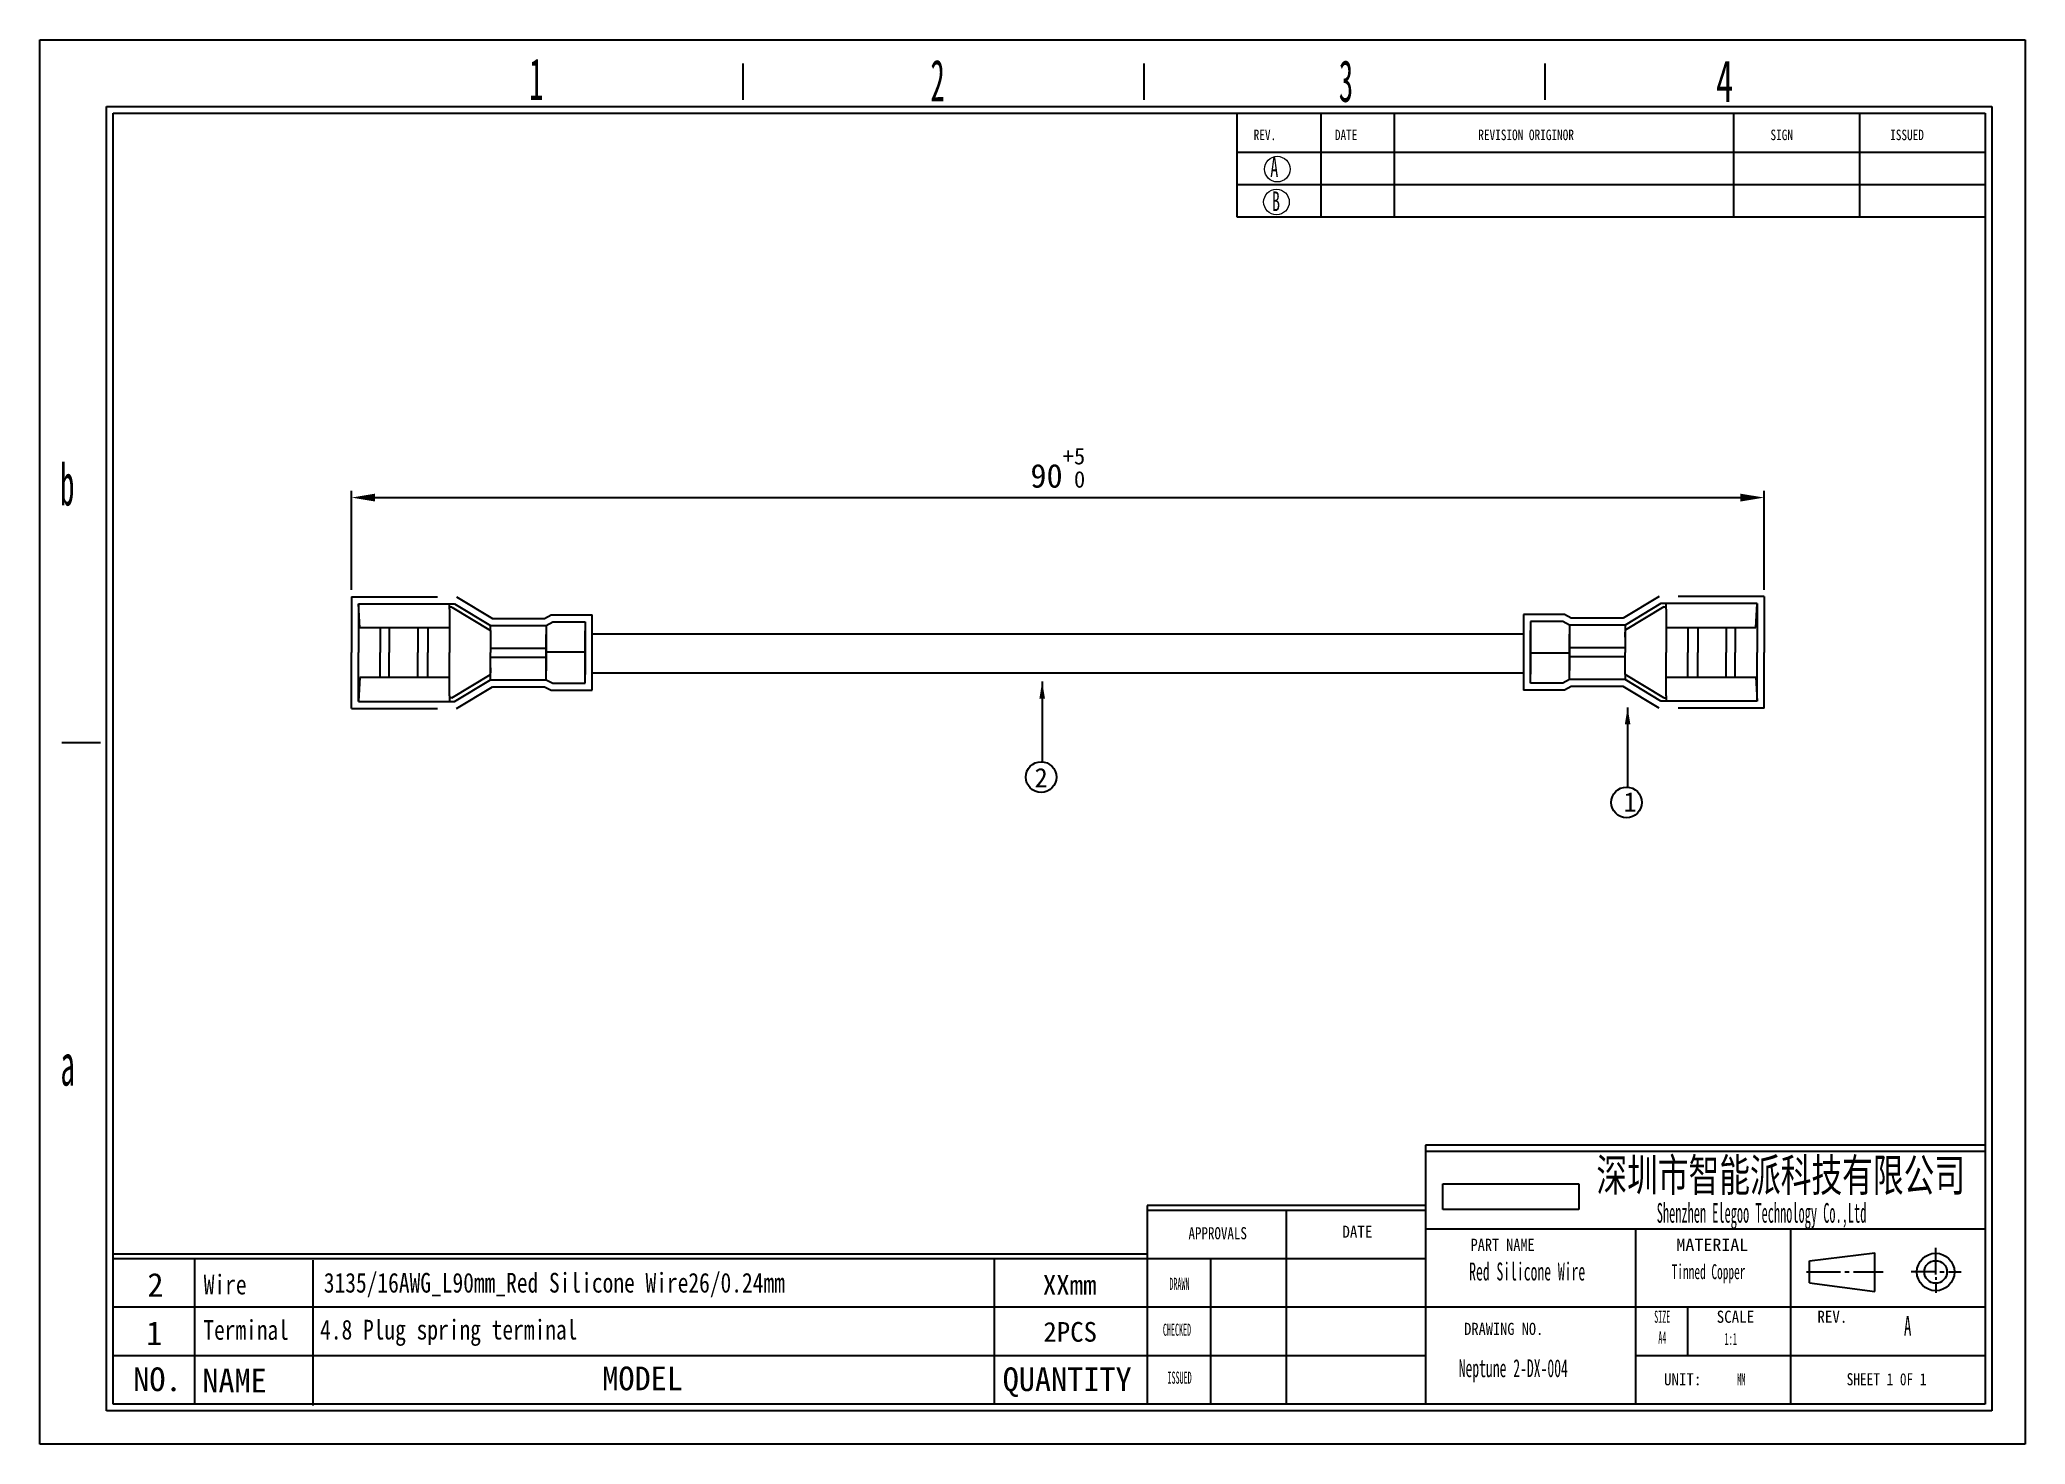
# Model space of a CAD drawing. Header units: millimetres. Extents: x 2 to 295, y 1 to 209.
import ezdxf

# ---------------------------------------------------------------- set-up
doc = ezdxf.new("R2010")
doc.units = ezdxf.units.MM
doc.header["$PDSIZE"] = -1
doc.linetypes.add('DASHED', pattern=[19.05, 12.7, -6.35])
doc.layers.add('SLD-0', color=179, linetype='Continuous')
doc.styles.add('SLDTEXTSTYLE0', font='TXT', dxfattribs={"width": 0.56, "bigfont": 'bigfont'})
doc.styles.add('SLDTEXTSTYLE10', font='TXT', dxfattribs={"width": 0.862222})
doc.styles.add('SLDTEXTSTYLE11', font='TXT', dxfattribs={"width": 1.089})
doc.styles.add('SLDTEXTSTYLE13', font='TXT', dxfattribs={"width": 0.56})
doc.styles.add('SLDTEXTSTYLE14', font='TXT', dxfattribs={"width": 0.805625})
doc.styles.add('SLDTEXTSTYLE3', font='TXT', dxfattribs={"width": 0.484})
doc.styles.add('SLDTEXTSTYLE4', font='TXT', dxfattribs={"width": 0.40535})
doc.styles.add('SLDTEXTSTYLE5', font='TXT', dxfattribs={"width": 0.6})
doc.styles.add('SLDTEXTSTYLE6', font='TXT', dxfattribs={"width": 0.5025})
doc.styles.add('SLDTEXTSTYLE7', font='TXT', dxfattribs={"width": 0.9075})
doc.styles.add('SLDTEXTSTYLE8', font='TXT', dxfattribs={"width": 0.870455})
doc.styles.add('SLDTEXTSTYLE9', font='TXT', dxfattribs={"width": 0.7865})
doc.dimstyles.new('ISO-25', dxfattribs={"dimtxt": 2.5, "dimasz": 2.5, "dimexe": 1.25, "dimexo": 0.625, "dimtad": 1, "dimtxsty": 'Standard', "dimcen": 2.5, "dimadec": 0, "dimazin": 0, "dimtfac": 1, "dimtmove": 0, "dimatfit": 3, "dimfxl": 1, "dimarcsym": 0})
picture_1 = doc.add_image_def('image1.jpg', size_in_pixel=(1698, 321))

# ---------------------------------------------------------------- blocks, each defined once
blk = doc.blocks.new('*D10')
at = {"color": 0, "lineweight": -2}
for p, q in [((47.86, 127.44), (47.86, 142.07)), ((51.36, 141.07), (253.03, 141.07)), ((256.53, 127.46), (256.53, 142.07))]:
    blk.add_line(p, q, dxfattribs=at)
at = {"color": 0}
for points in [[(51.36, 141.65), (51.36, 140.49), (47.86, 141.07)], [(253.03, 141.65), (253.03, 140.49), (256.53, 141.07)]]:
    blk.add_solid(points, dxfattribs=at)
at = {"layer": 'Defpoints', "color": 0}
for p in [(256.53, 141.07), (47.86, 126.44), (256.53, 126.46)]:
    blk.add_point(p, dxfattribs=at)
at = {"color": 0, "insert": (152.2, 145.45), "char_height": 3.5, "attachment_point": 5}
blk.add_mtext('90{\\H0.7x;\\S+5^  0;}', dxfattribs=at)

msp = doc.modelspace()

# ---------------------------------------------------------------- linework, layer by layer
at = {"linetype": 'DASHED'}
for p, q in [((47.865, 126.435), (47.865, 118.191)), ((47.865, 126.435), (63.383, 126.435)), ((63.383, 126.435), (68.696, 123.23)), ((241.008, 126.463), (235.695, 123.257)), ((256.527, 126.463), (241.008, 126.463)), ((256.527, 126.463), (256.527, 118.218)), ((68.696, 123.23), (76.367, 123.23)), ((76.367, 123.23), (77.353, 123.764)), ((77.353, 123.764), (83.418, 123.764)), ((83.418, 112.618), (83.418, 123.764)), ((220.973, 123.791), (220.973, 112.646)), ((227.038, 123.791), (220.973, 123.791)), ((228.025, 123.257), (227.038, 123.791)), ((235.695, 123.257), (228.025, 123.257)), ((47.865, 109.947), (47.865, 118.191)), ((256.527, 109.974), (256.527, 118.218)), ((63.383, 109.947), (68.696, 113.152)), ((68.696, 113.152), (76.367, 113.152)), ((76.367, 113.152), (77.353, 112.618)), ((77.353, 112.618), (83.418, 112.618)), ((227.038, 112.646), (220.973, 112.646)), ((228.025, 113.18), (227.038, 112.646)), ((235.695, 113.18), (228.025, 113.18)), ((241.008, 109.974), (235.695, 113.18)), ((47.865, 109.947), (63.383, 109.947)), ((256.527, 109.974), (241.008, 109.974))]:
    msp.add_line(p, q, dxfattribs=at)
for p, q in [((48.9, 125.4), (48.9, 118.191)), ((48.9, 125.4), (63.095, 125.4)), ((49.107, 121.859), (48.9, 125.4)), ((62.339, 124.587), (62.339, 125.4)), ((62.687, 124.89), (62.339, 124.89)), ((62.339, 124.587), (62.339, 118.191)), ((62.687, 124.89), (68.408, 121.449)), ((63.095, 125.4), (68.408, 122.195)), ((241.296, 125.428), (235.983, 122.222)), ((241.704, 124.918), (235.983, 121.477)), ((255.492, 125.428), (241.296, 125.428)), ((241.704, 124.918), (242.053, 124.918)), ((255.492, 125.428), (242.053, 125.428)), ((242.053, 124.614), (242.053, 125.428)), ((242.053, 124.614), (242.053, 118.218)), ((255.284, 121.887), (255.492, 125.428)), ((255.492, 125.428), (255.492, 118.218)), ((62.339, 121.859), (49.107, 121.859)), ((52.116, 121.859), (52.116, 118.191)), ((53.453, 121.859), (53.453, 118.191)), ((57.677, 121.859), (57.677, 118.191)), ((59.12, 121.859), (59.12, 118.191)), ((68.408, 121.449), (68.408, 122.195)), ((68.408, 122.195), (76.629, 122.195)), ((68.408, 121.449), (68.408, 118.191)), ((76.629, 122.195), (77.615, 122.729)), ((76.629, 122.195), (76.629, 115.505)), ((76.629, 114.187), (76.629, 120.877)), ((77.615, 122.729), (82.383, 122.729)), ((82.383, 122.729), (82.383, 114.971)), ((82.383, 113.653), (82.383, 121.411)), ((226.776, 122.756), (222.008, 122.756)), ((222.008, 122.756), (222.008, 114.999)), ((222.008, 113.681), (222.008, 121.438)), ((227.763, 122.222), (226.776, 122.756)), ((235.983, 122.222), (227.763, 122.222)), ((227.763, 122.222), (227.763, 115.533)), ((227.763, 114.215), (227.763, 120.904)), ((235.983, 122.222), (235.983, 118.218)), ((235.983, 120.459), (235.983, 121.204)), ((242.053, 121.887), (255.284, 121.887)), ((245.271, 121.887), (245.271, 118.218)), ((246.714, 121.887), (246.714, 118.218)), ((250.938, 121.887), (250.938, 118.218)), ((252.276, 121.887), (252.276, 118.218)), ((48.9, 110.982), (48.9, 118.191)), ((52.116, 114.523), (52.116, 118.191)), ((53.453, 114.523), (53.453, 118.191)), ((57.677, 114.523), (57.677, 118.191)), ((59.12, 114.523), (59.12, 118.191)), ((62.339, 111.795), (62.339, 118.191)), ((68.408, 118.85), (76.629, 118.85)), ((68.408, 114.187), (68.408, 118.191)), ((68.408, 117.532), (76.629, 117.532)), ((76.629, 118.296), (82.383, 118.296)), ((227.763, 118.113), (222.008, 118.113)), ((235.983, 118.877), (227.763, 118.877)), ((235.983, 117.56), (227.763, 117.56)), ((235.983, 114.96), (235.983, 118.218)), ((242.053, 111.823), (242.053, 118.218)), ((245.271, 114.55), (245.271, 118.218)), ((246.714, 114.55), (246.714, 118.218)), ((250.938, 114.55), (250.938, 118.218)), ((252.276, 114.55), (252.276, 118.218)), ((255.492, 111.009), (255.492, 118.218)), ((49.107, 114.523), (48.9, 110.982)), ((62.339, 114.523), (49.107, 114.523)), ((62.687, 111.492), (68.408, 114.933)), ((68.408, 115.951), (68.408, 115.205)), ((241.704, 111.519), (235.983, 114.96)), ((235.983, 114.96), (235.983, 114.215)), ((242.053, 114.55), (255.284, 114.55)), ((255.284, 114.55), (255.492, 111.009)), ((62.339, 111.795), (62.339, 110.982)), ((62.687, 111.492), (62.339, 111.492)), ((63.095, 110.982), (68.408, 114.187)), ((68.408, 114.187), (76.629, 114.187)), ((76.629, 114.187), (77.615, 113.653)), ((77.615, 113.653), (82.383, 113.653)), ((226.776, 113.681), (222.008, 113.681)), ((227.763, 114.215), (226.776, 113.681)), ((235.983, 114.215), (227.763, 114.215)), ((241.296, 111.009), (235.983, 114.215)), ((241.704, 111.519), (242.053, 111.519)), ((242.053, 111.823), (242.053, 111.009)), ((48.9, 110.982), (62.339, 110.982)), ((48.9, 110.982), (63.095, 110.982)), ((255.492, 111.009), (241.296, 111.009))]:
    msp.add_line(p, q)
at = {"color": 1}
for p, q in [((83.418, 120.963), (220.973, 120.963)), ((83.418, 115.204), (220.973, 115.204))]:
    msp.add_line(p, q, dxfattribs=at)
at = {"color": 179}
for p, q in [((24.677, 28.663), (24.677, 7.219)), ((42.173, 28.472), (42.173, 7.027)), ((174.782, 7.219), (174.782, 28.663)), ((12.675, 14.39), (206.505, 14.39))]:
    msp.add_line(p, q, dxfattribs=at)
for centre in [(149.729, 99.803), (236.204, 96.063)]:
    msp.add_circle(centre, 2.26)
at = {"layer": 'SLD-0'}
for p, q in [((1.812, 208.674), (295.107, 208.674)), ((1.812, 1.294), (1.812, 208.674)), ((295.107, 208.674), (295.107, 1.294)), ((12.675, 7.219), (12.675, 197.811)), ((12.675, 197.811), (289.181, 197.811)), ((252.017, 197.811), (252.017, 182.514)), ((270.599, 197.811), (270.599, 182.514)), ((289.181, 197.811), (289.181, 7.219)), ((289.181, 7.219), (12.675, 7.219)), ((295.107, 1.294), (1.812, 1.294))]:
    msp.add_line(p, q, dxfattribs=at)
at = {"layer": 'SLD-0', "color": 6, "linetype": 'Continuous'}
for p, q in [((105.701, 199.786), (105.701, 205.169)), ((164.952, 199.786), (164.952, 205.169)), ((224.204, 199.786), (224.204, 205.169)), ((11.687, 6.231), (11.687, 198.799)), ((11.687, 198.799), (290.169, 198.799)), ((290.169, 198.799), (290.169, 6.231)), ((10.805, 104.853), (5.068, 104.853)), ((290.169, 6.231), (11.687, 6.231))]:
    msp.add_line(p, q, dxfattribs=at)
at = {"layer": 'SLD-0', "color": 179, "linetype": 'Continuous'}
for p, q in [((178.659, 197.811), (178.659, 182.514)), ((191.05, 197.811), (191.05, 182.514)), ((201.886, 197.811), (201.886, 182.514)), ((178.659, 192.074), (289.181, 192.074)), ((178.659, 187.294), (289.181, 187.294)), ((178.659, 182.514), (289.181, 182.514)), ((289.181, 45.462), (206.505, 45.462)), ((206.505, 45.462), (206.505, 7.219)), ((289.181, 44.506), (206.505, 44.506)), ((165.38, 36.531), (165.394, 7.219)), ((206.505, 36.531), (165.38, 36.531)), ((206.505, 35.811), (165.394, 35.811)), ((185.949, 35.811), (185.949, 7.219)), ((289.181, 33.033), (206.505, 33.033)), ((237.553, 33.033), (237.553, 7.219)), ((260.499, 7.219), (260.499, 33.033)), ((165.384, 29.365), (12.675, 29.383)), ((263.255, 28.354), (272.888, 29.538)), ((272.888, 23.846), (272.888, 29.538)), ((281.869, 26.35), (281.869, 30.316)), ((206.505, 28.663), (12.675, 28.663)), ((206.505, 28.663), (12.675, 28.663)), ((142.792, 28.663), (142.792, 7.219)), ((262.786, 26.733), (267.83, 26.733)), ((263.255, 25.106), (263.255, 28.354)), ((268.461, 26.733), (269.091, 26.733)), ((269.722, 26.733), (274.136, 26.733)), ((281.869, 26.733), (278.268, 26.733)), ((282.5, 26.733), (283.13, 26.733)), ((283.761, 26.733), (285.653, 26.733)), ((263.255, 25.106), (272.888, 23.846)), ((281.869, 25.966), (281.869, 25.583)), ((281.869, 25.2), (281.869, 23.667)), ((206.505, 21.515), (12.675, 21.515)), ((289.181, 21.56), (206.505, 21.56)), ((245.202, 21.56), (245.202, 14.39)), ((237.553, 14.39), (289.181, 14.39)), ((197.398, 7.219), (156.286, 7.219))]:
    msp.add_line(p, q, dxfattribs=at)
at = {"layer": 'SLD-0', "lineweight": 18}
for centre in [(184.622, 189.564), (184.499, 184.715)]:
    msp.add_circle(centre, 1.894, dxfattribs=at)
at = {"layer": 'SLD-0', "color": 179, "linetype": 'Continuous'}
for radius in [2.771, 1.669]:
    msp.add_circle((281.869, 26.733), radius, dxfattribs=at)

# ---------------------------------------------------------------- texts
at = {"attachment_point": 1}
for s, insert, char_height, width in [('2', (148.765, 101.143), 2.862, 28.73867), ('1', (235.762, 97.577), 2.862, 5.99986), ('{\\fSimSun|b0|i0|c134|p2;2}', (17.717, 26.58), 3.5, 3.84369), ('{\\fSimSun|b0|i0|c134|p2;\\W0.8;Wire}', (26.035, 26.328), 2.91042, 10.0429), ('{\\f@SimSun|b0|i0|c0|p2;\\W0.8;3135/16AWG_L\\f@SimSun|b0|i0|c134|p2;90\\f@SimSun|b0|i0|c0|p2;mm_\\f@SimSun|b0|i0|c134|p2;Red Silicone Wire\\f@SimSun|b0|i0|c0|p2;26/0.24mm}', (43.777, 26.602), 2.910417, 118.06247), ('{\\fSimSun|b0|i0|c134|p2;XXmm}', (149.989, 26.274), 2.91042, 9.84121), ('{\\fSimSun|b0|i0|c134|p2;1}', (17.545, 19.455), 3.5, 4.84381), ('{\\fSimSun|b0|i0|c134|p2;\\W0.8;Terminal}', (25.99, 19.622), 2.9, 10.0429), ('{\\f@SimSun|b0|i0|c0|p2;\\H0.8315x;\\W0.8;4.8 \\f@SimSun|b0|i0|c134|p2;Plug spring terminal}', (43.232, 19.673), 3.5, 56.72303), ('{\\fSimSun|b0|i0|c134|p2;2PCS}', (150.065, 19.348), 2.91042, 10.0429), ('{\\fSimSun|b0|i0|c134|p2;NO.}', (15.626, 12.639), 3.5, 10.0429), ('{\\fSimSun|b0|i0|c134|p2;NAME}', (25.832, 12.453), 3.5, 10.0429), ('{\\fSimSun|b0|i0|c134|p2;MODEL}', (84.914, 12.766), 3.5, 10.0429), ('{\\fSimSun|b0|i0|c134|p2;QUANTITY}', (144.061, 12.643), 3.5, 10.0429)]:
    msp.add_mtext(s, dxfattribs=dict(at, insert=insert, char_height=char_height, width=width))
at = {"layer": 'SLD-0'}
for s, insert, char_height, attachment_point, style in [('1', (74.111, 205.971), 6.172, 1, 'SLDTEXTSTYLE6'), ('2', (133.388, 205.728), 6.172, 1, 'SLDTEXTSTYLE6'), ('3', (193.707, 205.666), 6.172, 1, 'SLDTEXTSTYLE6'), ('4', (249.441, 205.659), 6.172, 1, 'SLDTEXTSTYLE5'), ('A', (183.578, 191.286), 2.903, 1, 'SLDTEXTSTYLE5'), ('B', (183.832, 186.271), 2.903, 1, 'SLDTEXTSTYLE5'), ('b', (4.835, 146.092), 6.172, 1, 'SLDTEXTSTYLE6'), ('a', (4.88, 60.423), 6.172, 1, 'SLDTEXTSTYLE6'), ('{\\fSimSun|b0|i0|c134|p2;\\W0.689;深圳市智能派科技有限公司}', (258.985, 43.451), 4.82808, 2, 'SLDTEXTSTYLE11'), ('A', (277.178, 20.219), 2.91, 1, 'SLDTEXTSTYLE13')]:
    msp.add_mtext(s, dxfattribs=dict(at, insert=insert, char_height=char_height, attachment_point=attachment_point, style=style))
at = {"layer": 'SLD-0', "color": 179}
for s, insert, char_height, attachment_point, style in [('REV.', (181.129, 195.4), 1.5536, 1, 'SLDTEXTSTYLE9'), ('DATE', (193.126, 195.4), 1.5536, 1, 'SLDTEXTSTYLE9'), ('REVISION ORIGINOR', (214.308, 195.4), 1.55363, 1, 'SLDTEXTSTYLE9'), ('SIGN', (257.466, 195.4), 1.5536, 1, 'SLDTEXTSTYLE9'), ('ISSUED', (275.148, 195.4), 1.5536, 1, 'SLDTEXTSTYLE9'), ('{\\W0.46;Shenzhen Elegoo Technology Co.,Ltd}', (256.149, 36.914), 2.91042, 2, 'SLDTEXTSTYLE13'), ('APPROVALS', (175.815, 33.347), 1.7927, 2, 'SLDTEXTSTYLE9'), ('DATE', (196.449, 33.577), 1.7927, 2, 'SLDTEXTSTYLE7'), ('PART NAME', (217.905, 31.645), 1.7927, 2, 'SLDTEXTSTYLE10'), ('MATERIAL', (248.88, 31.645), 1.7927, 2, 'SLDTEXTSTYLE11'), ('DRAWN', (170.162, 25.873), 1.7927, 2, 'SLDTEXTSTYLE4'), ('SIZE', (241.479, 21.022), 1.7927, 2, 'SLDTEXTSTYLE4'), ('SCALE', (252.289, 21.022), 1.7927, 2, 'SLDTEXTSTYLE7'), ('REV.', (266.61, 21.022), 1.7927, 2, 'SLDTEXTSTYLE7'), ('CHECKED', (169.803, 19.105), 1.7927, 2, 'SLDTEXTSTYLE4'), ('DRAWING NO.', (218.07, 19.229), 1.79265, 2, 'SLDTEXTSTYLE8'), ('A4', (241.49, 17.953), 1.7927, 2, 'SLDTEXTSTYLE4'), ('1:1', (251.596, 17.745), 1.7927, 2, 'SLDTEXTSTYLE3'), ('ISSUED', (170.188, 12.025), 1.7927, 2, 'SLDTEXTSTYLE4'), ('UNIT:', (244.499, 11.791), 1.7927, 2, 'SLDTEXTSTYLE7'), ('MM', (253.161, 11.791), 1.7927, 2, 'SLDTEXTSTYLE3'), ('SHEET 1 0F 1', (274.62, 11.791), 1.79265, 2, 'SLDTEXTSTYLE14')]:
    msp.add_mtext(s, dxfattribs=dict(at, insert=insert, char_height=char_height, attachment_point=attachment_point, style=style))
at = {"layer": 'SLD-0', "color": 0, "char_height": 2.64583, "attachment_point": 2, "style": 'SLDTEXTSTYLE0'}
for s, insert in [('{\\f@SimSun|b0|i0|c134|p2;\\W0.56;Red Silicone Wire}', (221.53, 28.124)), ('{\\f@SimSun|b0|i0|c134|p2;\\H0.8315x;\\W0.56;Tinned Copper}', (248.32, 27.875)), ('{\\fSimSun|b0|i0|c134|p2;Neptune 2-DX-004}', (219.475, 13.851))]:
    msp.add_mtext(s, dxfattribs=dict(at, insert=insert))

# ---------------------------------------------------------------- dimensions: what is measured, and where the dimension line sits
dim = msp.add_linear_dim(base=(256.527, 141.069), p1=(47.865, 126.435), p2=(256.527, 126.463), text='90{\\H0.7x;\\S+5^  0;}', dimstyle='ISO-25', override={"dimtxt": 3.5, "dimasz": 3.5, "dimexe": 1, "dimexo": 1, "dimgap": 1.52, "dimtih": 1, "dimtoh": 1, "dimlfac": 0.5, "dimzin": 0, "dimadec": 1, "dimtzin": 0})
dim.commit()
dim.dimension.update_dxf_attribs({"geometry": '*D10', "text_midpoint": (152.196, 145.447)})

# ---------------------------------------------------------------- pictures from other files: only their frames are drawn
image = msp.add_image(picture_1, insert=(209.08, 35.941), size_in_units=(20.09, 3.798))
image.dxf.flags = 7

# ---------------------------------------------------------------- leaders
for points in [[(149.889, 113.896), (149.889, 102.144)], [(236.365, 110.069), (236.365, 98.317)]]:
    msp.add_leader(points, dimstyle='ISO-25', override={"dimgap": 0.625, "dimtad": 0})

doc.saveas('drawing.dxf')
